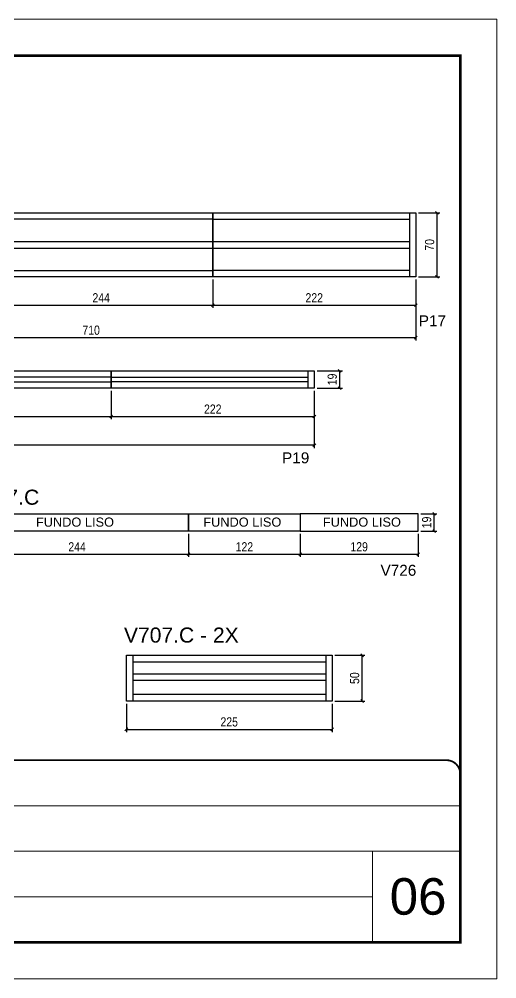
# Model space of a CAD drawing. Extents: x 1635 to 7875, y 358 to 2556.
# Drawn here: x 4196 to 4718, y 358 to 1408 of the extents above; entities that cross this region are included whole.
import ezdxf

# ---------------------------------------------------------------- set-up
doc = ezdxf.new("R2010")
doc.units = 0
doc.linetypes.add('CONTINUO', pattern=[0])
doc.linetypes.add('DASHED', pattern=[0.75, 0.5, -0.25])
for name, color, linetype in [('5', 5, 'Continuous'), ('COTA', 241, 'Continuous'), ('NOMENCLATURA', 7, 'Continuous'), ('Painéis', 200, 'Continuous'), ('SARR_2.2x7', 40, 'Continuous')]:
    doc.layers.add(name, color=color, linetype=linetype)
for name, color, linetype, lineweight in [('CARIMBO', 255, 'Continuous', 9), ('Folhas', 255, 'Continuous', 9), ('SARRAFO DE PRESSAO', 251, 'DASHED', 9)]:
    doc.layers.add(name, color=color, linetype=linetype, lineweight=lineweight)
doc.styles.add('ARIAL', font='arial.ttf')
doc.styles.add('COTA TECNICA-50', font='techl___.ttf', dxfattribs={"height": 10})
doc.styles.get("Standard").update_dxf_attribs({"font": 'arial.ttf'})
doc.dimstyles.new('COTA PAINEL-50', dxfattribs={"dimtxt": 10, "dimasz": 3, "dimexe": 3, "dimexo": 3, "dimgap": 3, "dimtad": 1, "dimdec": 1, "dimzin": 12, "dimdsep": 46, "dimtxsty": 'COTA TECNICA-50', "dimblk1": 'OBLIQUE', "dimblk2": 'OBLIQUE', "dimsah": 1, "dimcen": 0.9, "dimclrd": 4, "dimclre": 4, "dimclrt": 240, "dimadec": 1, "dimazin": 3, "dimtfac": 1, "dimtdec": 1, "dimtmove": 0, "dimatfit": 3, "dimfxl": 1, "dimtolj": 1, "dimtzin": 12, "dimarcsym": 0})

# ---------------------------------------------------------------- blocks, each defined once
blk = doc.blocks.new('9999999999')
at = {"color": 30, "linetype": 'CONTINUO'}
for p, q in [((98564.6, 34379.6), (99584, 34379.6)), ((98564.6, 34329.8), (99488, 34329.8)), ((99584, 34329.8), (99488, 34329.8)), ((99488, 34329.8), (99488, 34230.2)), ((98564.6, 34280), (99488, 34280))]:
    blk.add_line(p, q, dxfattribs=at)
at = {"color": 30, "linetype": 'CONTINUO', "const_width": 2}
blk.add_lwpolyline([(99584, 34230.2), (99584, 34414.4, 0.414214), (99569, 34429.4), (98229, 34429.4, 0.414214), (98214, 34414.4), (98214, 34245.2, 0.414214), (98229, 34230.2), (99584, 34230.2)], format="xyb", dxfattribs=at)
at = {"layer": 'Folhas'}
blk.add_lwpolyline([(98139, 34190.2), (99624, 34190.2), (99624, 35240.2), (98139, 35240.2)], close=True, dxfattribs=at)
at = {"layer": 'Folhas', "color": 30, "const_width": 3}
blk.add_lwpolyline([(98214, 34230.2), (99584, 34230.2), (99584, 35200.2), (98214, 35200.2)], close=True, dxfattribs=at)
blk = doc.blocks.new('_Oblique')
at = {"color": 0, "linetype": 'ByBlock', "lineweight": -2}
blk.add_line((-0.5, -0.5), (0.5, 0.5), dxfattribs=at)
blk = doc.blocks.new('*D82')
at = {"layer": 'Defpoints', "color": 0, "linetype": 'ByBlock', "transparency": 16777216}
for p in [(3919.6, 1125.8), (4629.6, 1125.8), (4629.6, 1059.3)]:
    blk.add_point(p, dxfattribs=at)
at = {"layer": 'Painéis', "color": 4, "linetype": 'ByBlock', "lineweight": -2, "transparency": 16777216}
for p, q in [((3919.6, 1122.8), (3919.6, 1056.3)), ((4629.6, 1122.8), (4629.6, 1056.3)), ((3919.6, 1059.3), (4629.6, 1059.3))]:
    blk.add_line(p, q, dxfattribs=at)
at = {"layer": 'Painéis', "color": 4, "linetype": 'ByBlock', "lineweight": -2, "transparency": 16777216, "xscale": 3, "yscale": 3, "zscale": 3, "rotation": 180}
blk.add_blockref('_Oblique', (3919.6, 1059.3), dxfattribs=at)
at = {"layer": 'Painéis', "color": 4, "linetype": 'ByBlock', "lineweight": -2, "transparency": 16777216, "xscale": 3, "yscale": 3, "zscale": 3}
blk.add_blockref('_Oblique', (4629.6, 1059.3), dxfattribs=at)
at = {"layer": 'Painéis', "color": 240, "linetype": 'ByBlock', "transparency": 16777216, "insert": (4274.6, 1067.4), "char_height": 10, "attachment_point": 5, "style": 'COTA TECNICA-50'}
blk.add_mtext('\\A1;710', dxfattribs=at)
blk = doc.blocks.new('*D84')
at = {"layer": 'COTA', "color": 4, "linetype": 'ByBlock', "lineweight": -2, "transparency": 16777216}
for p, q in [((4407.6, 1122.8), (4407.6, 1091.9)), ((4629.6, 1122.8), (4629.6, 1091.9)), ((4407.6, 1094.9), (4629.6, 1094.9))]:
    blk.add_line(p, q, dxfattribs=at)
at = {"layer": 'Defpoints', "color": 0, "linetype": 'ByBlock', "transparency": 16777216}
for p in [(4407.6, 1125.8), (4629.6, 1125.8), (4629.6, 1094.9)]:
    blk.add_point(p, dxfattribs=at)
at = {"layer": 'COTA', "color": 4, "linetype": 'ByBlock', "lineweight": -2, "transparency": 16777216, "xscale": 3, "yscale": 3, "zscale": 3, "rotation": 180}
blk.add_blockref('_Oblique', (4407.6, 1094.9), dxfattribs=at)
at = {"layer": 'COTA', "color": 4, "linetype": 'ByBlock', "lineweight": -2, "transparency": 16777216, "xscale": 3, "yscale": 3, "zscale": 3}
blk.add_blockref('_Oblique', (4629.6, 1094.9), dxfattribs=at)
at = {"layer": 'COTA', "color": 240, "linetype": 'ByBlock', "transparency": 16777216, "insert": (4518.6, 1102.9), "char_height": 10, "attachment_point": 5, "style": 'COTA TECNICA-50'}
blk.add_mtext('\\A1;222', dxfattribs=at)
blk = doc.blocks.new('*D33')
at = {"layer": 'COTA', "color": 4, "linetype": 'ByBlock', "lineweight": -2, "transparency": 16777216}
for p, q in [((4163.6, 1122.8), (4163.6, 1091.9)), ((4407.6, 1122.8), (4407.6, 1091.9)), ((4163.6, 1094.9), (4407.6, 1094.9))]:
    blk.add_line(p, q, dxfattribs=at)
at = {"layer": 'Defpoints', "color": 0, "linetype": 'ByBlock', "transparency": 16777216}
for p in [(4163.6, 1125.8), (4407.6, 1125.8), (4407.6, 1094.9)]:
    blk.add_point(p, dxfattribs=at)
at = {"layer": 'COTA', "color": 4, "linetype": 'ByBlock', "lineweight": -2, "transparency": 16777216, "xscale": 3, "yscale": 3, "zscale": 3, "rotation": 180}
blk.add_blockref('_Oblique', (4163.6, 1094.9), dxfattribs=at)
at = {"layer": 'COTA', "color": 4, "linetype": 'ByBlock', "lineweight": -2, "transparency": 16777216, "xscale": 3, "yscale": 3, "zscale": 3}
blk.add_blockref('_Oblique', (4407.6, 1094.9), dxfattribs=at)
at = {"layer": 'COTA', "color": 240, "linetype": 'ByBlock', "transparency": 16777216, "insert": (4285.6, 1102.9), "char_height": 10, "attachment_point": 5, "style": 'COTA TECNICA-50'}
blk.add_mtext('\\A1;244', dxfattribs=at)
blk = doc.blocks.new('*D86')
at = {"layer": 'Defpoints', "color": 0, "linetype": 'ByBlock', "transparency": 16777216}
for p in [(4629.6, 1195.8), (4652.9, 1195.8), (4629.6, 1125.8)]:
    blk.add_point(p, dxfattribs=at)
at = {"layer": 'Painéis', "color": 4, "linetype": 'ByBlock', "lineweight": -2, "transparency": 16777216}
for p, q in [((4632.6, 1195.8), (4655.9, 1195.8)), ((4652.9, 1125.8), (4652.9, 1195.8)), ((4632.6, 1125.8), (4655.9, 1125.8))]:
    blk.add_line(p, q, dxfattribs=at)
at = {"layer": 'Painéis', "color": 4, "linetype": 'ByBlock', "lineweight": -2, "transparency": 16777216, "xscale": 3, "yscale": 3, "zscale": 3}
for p, rotation in [((4652.9, 1195.8), 90), ((4652.9, 1125.8), 270)]:
    blk.add_blockref('_Oblique', p, dxfattribs=dict(at, rotation=rotation))
at = {"layer": 'Painéis', "color": 240, "linetype": 'ByBlock', "transparency": 16777216, "insert": (4644.8, 1160.8), "char_height": 10, "attachment_point": 5, "rotation": 90, "style": 'COTA TECNICA-50'}
blk.add_mtext('\\A1;70', dxfattribs=at)
blk = doc.blocks.new('*D88')
at = {"layer": 'COTA', "color": 4, "linetype": 'ByBlock', "lineweight": -2, "transparency": 16777216}
for p, q in [((4296.6, 1001.1), (4296.6, 970.1)), ((4518.7, 1001.1), (4518.7, 970.1)), ((4296.6, 973.1), (4518.7, 973.1))]:
    blk.add_line(p, q, dxfattribs=at)
at = {"layer": 'Defpoints', "color": 0, "linetype": 'ByBlock', "transparency": 16777216}
for p in [(4296.6, 1004.1), (4518.7, 1004.1), (4518.7, 973.1)]:
    blk.add_point(p, dxfattribs=at)
at = {"layer": 'COTA', "color": 4, "linetype": 'ByBlock', "lineweight": -2, "transparency": 16777216, "xscale": 3, "yscale": 3, "zscale": 3, "rotation": 180}
blk.add_blockref('_Oblique', (4296.6, 973.1), dxfattribs=at)
at = {"layer": 'COTA', "color": 4, "linetype": 'ByBlock', "lineweight": -2, "transparency": 16777216, "xscale": 3, "yscale": 3, "zscale": 3}
blk.add_blockref('_Oblique', (4518.7, 973.1), dxfattribs=at)
at = {"layer": 'COTA', "color": 240, "linetype": 'ByBlock', "transparency": 16777216, "insert": (4407.6, 981.1), "char_height": 10, "attachment_point": 5, "style": 'COTA TECNICA-50'}
blk.add_mtext('\\A1;222', dxfattribs=at)
blk = doc.blocks.new('*D35')
at = {"layer": 'COTA', "color": 4, "linetype": 'ByBlock', "lineweight": -2, "transparency": 16777216}
for p, q in [((4052.6, 1001.1), (4052.6, 970.1)), ((4296.6, 1001.1), (4296.6, 970.1)), ((4052.6, 973.1), (4296.6, 973.1))]:
    blk.add_line(p, q, dxfattribs=at)
at = {"layer": 'Defpoints', "color": 0, "linetype": 'ByBlock', "transparency": 16777216}
for p in [(4052.6, 1004.1), (4296.6, 1004.1), (4296.6, 973.1)]:
    blk.add_point(p, dxfattribs=at)
at = {"layer": 'COTA', "color": 4, "linetype": 'ByBlock', "lineweight": -2, "transparency": 16777216, "xscale": 3, "yscale": 3, "zscale": 3, "rotation": 180}
blk.add_blockref('_Oblique', (4052.6, 973.1), dxfattribs=at)
at = {"layer": 'COTA', "color": 4, "linetype": 'ByBlock', "lineweight": -2, "transparency": 16777216, "xscale": 3, "yscale": 3, "zscale": 3}
blk.add_blockref('_Oblique', (4296.6, 973.1), dxfattribs=at)
at = {"layer": 'COTA', "color": 240, "linetype": 'ByBlock', "transparency": 16777216, "insert": (4174.6, 981.2), "char_height": 10, "attachment_point": 5, "style": 'COTA TECNICA-50'}
blk.add_mtext('\\A1;244', dxfattribs=at)
blk = doc.blocks.new('*D36')
at = {"layer": 'COTA', "color": 4, "linetype": 'ByBlock', "lineweight": -2, "transparency": 16777216}
for p, q in [((3808.6, 1001.1), (3808.6, 938.5)), ((4518.7, 1001.1), (4518.7, 938.5)), ((4518.7, 941.5), (3808.6, 941.5))]:
    blk.add_line(p, q, dxfattribs=at)
at = {"layer": 'Defpoints', "color": 0, "linetype": 'ByBlock', "transparency": 16777216}
for p in [(3808.6, 1004.1), (4518.7, 1004.1), (3808.6, 941.5)]:
    blk.add_point(p, dxfattribs=at)
at = {"layer": 'COTA', "color": 4, "linetype": 'ByBlock', "lineweight": -2, "transparency": 16777216, "xscale": 3, "yscale": 3, "zscale": 3, "rotation": 180}
blk.add_blockref('_Oblique', (3808.6, 941.5), dxfattribs=at)
at = {"layer": 'COTA', "color": 4, "linetype": 'ByBlock', "lineweight": -2, "transparency": 16777216, "xscale": 3, "yscale": 3, "zscale": 3}
blk.add_blockref('_Oblique', (4518.7, 941.5), dxfattribs=at)
at = {"layer": 'COTA', "color": 240, "linetype": 'ByBlock', "transparency": 16777216, "insert": (4163.6, 949.6), "char_height": 10, "attachment_point": 5, "style": 'COTA TECNICA-50'}
blk.add_mtext('\\A1;710', dxfattribs=at)
blk = doc.blocks.new('*D38')
at = {"layer": 'COTA', "color": 4, "linetype": 'ByBlock', "lineweight": -2, "transparency": 16777216}
for p, q in [((4313.1, 658.7), (4313.1, 627.7)), ((4538.1, 658.7), (4538.1, 627.7)), ((4313.1, 630.7), (4538.1, 630.7))]:
    blk.add_line(p, q, dxfattribs=at)
at = {"layer": 'Defpoints', "color": 0, "linetype": 'ByBlock', "transparency": 16777216}
for p in [(4313.1, 661.7), (4538.1, 661.7), (4538.1, 630.7)]:
    blk.add_point(p, dxfattribs=at)
at = {"layer": 'COTA', "color": 4, "linetype": 'ByBlock', "lineweight": -2, "transparency": 16777216, "xscale": 3, "yscale": 3, "zscale": 3, "rotation": 180}
blk.add_blockref('_Oblique', (4313.1, 630.7), dxfattribs=at)
at = {"layer": 'COTA', "color": 4, "linetype": 'ByBlock', "lineweight": -2, "transparency": 16777216, "xscale": 3, "yscale": 3, "zscale": 3}
blk.add_blockref('_Oblique', (4538.1, 630.7), dxfattribs=at)
at = {"layer": 'COTA', "color": 240, "linetype": 'ByBlock', "transparency": 16777216, "insert": (4425.6, 638.8), "char_height": 10, "attachment_point": 5, "style": 'COTA TECNICA-50'}
blk.add_mtext('\\A1;225', dxfattribs=at)
blk = doc.blocks.new('*D108')
at = {"layer": 'Defpoints', "color": 0, "linetype": 'ByBlock', "transparency": 16777216}
for p in [(4503.2, 847.6), (4632.2, 847.6), (4632.2, 822.3)]:
    blk.add_point(p, dxfattribs=at)
at = {"layer": 'Painéis', "color": 4, "linetype": 'ByBlock', "lineweight": -2, "transparency": 16777216}
for p, q in [((4503.2, 844.6), (4503.2, 819.3)), ((4632.2, 844.6), (4632.2, 819.3)), ((4503.2, 822.3), (4632.2, 822.3))]:
    blk.add_line(p, q, dxfattribs=at)
at = {"layer": 'Painéis', "color": 4, "linetype": 'ByBlock', "lineweight": -2, "transparency": 16777216, "xscale": 3, "yscale": 3, "zscale": 3, "rotation": 180}
blk.add_blockref('_Oblique', (4503.2, 822.3), dxfattribs=at)
at = {"layer": 'Painéis', "color": 4, "linetype": 'ByBlock', "lineweight": -2, "transparency": 16777216, "xscale": 3, "yscale": 3, "zscale": 3}
blk.add_blockref('_Oblique', (4632.2, 822.3), dxfattribs=at)
at = {"layer": 'Painéis', "color": 240, "linetype": 'ByBlock', "transparency": 16777216, "insert": (4567.7, 830.4), "char_height": 10, "attachment_point": 5, "style": 'COTA TECNICA-50'}
blk.add_mtext('\\A1;129', dxfattribs=at)
blk = doc.blocks.new('*D9')
at = {"layer": 'Defpoints', "color": 0, "linetype": 'ByBlock', "transparency": 16777216}
for p in [(4137.2, 847.6), (4381.2, 847.6), (4381.2, 822.3)]:
    blk.add_point(p, dxfattribs=at)
at = {"layer": 'Painéis', "color": 4, "linetype": 'ByBlock', "lineweight": -2, "transparency": 16777216}
for p, q in [((4137.2, 844.6), (4137.2, 819.3)), ((4381.2, 844.6), (4381.2, 819.3)), ((4137.2, 822.3), (4381.2, 822.3))]:
    blk.add_line(p, q, dxfattribs=at)
at = {"layer": 'Painéis', "color": 4, "linetype": 'ByBlock', "lineweight": -2, "transparency": 16777216, "xscale": 3, "yscale": 3, "zscale": 3, "rotation": 180}
blk.add_blockref('_Oblique', (4137.2, 822.3), dxfattribs=at)
at = {"layer": 'Painéis', "color": 4, "linetype": 'ByBlock', "lineweight": -2, "transparency": 16777216, "xscale": 3, "yscale": 3, "zscale": 3}
blk.add_blockref('_Oblique', (4381.2, 822.3), dxfattribs=at)
at = {"layer": 'Painéis', "color": 240, "linetype": 'ByBlock', "transparency": 16777216, "insert": (4259.2, 830.4), "char_height": 10, "attachment_point": 5, "style": 'COTA TECNICA-50'}
blk.add_mtext('\\A1;244', dxfattribs=at)
blk = doc.blocks.new('*D10')
at = {"layer": 'Defpoints', "color": 0, "linetype": 'ByBlock', "transparency": 16777216}
for p in [(4381.2, 847.6), (4503.2, 847.6), (4503.2, 822.3)]:
    blk.add_point(p, dxfattribs=at)
at = {"layer": 'Painéis', "color": 4, "linetype": 'ByBlock', "lineweight": -2, "transparency": 16777216}
for p, q in [((4381.2, 844.6), (4381.2, 819.3)), ((4503.2, 844.6), (4503.2, 819.3)), ((4381.2, 822.3), (4503.2, 822.3))]:
    blk.add_line(p, q, dxfattribs=at)
at = {"layer": 'Painéis', "color": 4, "linetype": 'ByBlock', "lineweight": -2, "transparency": 16777216, "xscale": 3, "yscale": 3, "zscale": 3, "rotation": 180}
blk.add_blockref('_Oblique', (4381.2, 822.3), dxfattribs=at)
at = {"layer": 'Painéis', "color": 4, "linetype": 'ByBlock', "lineweight": -2, "transparency": 16777216, "xscale": 3, "yscale": 3, "zscale": 3}
blk.add_blockref('_Oblique', (4503.2, 822.3), dxfattribs=at)
at = {"layer": 'Painéis', "color": 240, "linetype": 'ByBlock', "transparency": 16777216, "insert": (4442.2, 830.4), "char_height": 10, "attachment_point": 5, "style": 'COTA TECNICA-50'}
blk.add_mtext('\\A1;122', dxfattribs=at)
blk = doc.blocks.new('*D56')
at = {"layer": 'Defpoints', "color": 0, "linetype": 'ByBlock', "transparency": 16777216}
for p in [(4632.2, 866.6), (4649.7, 866.6), (4632.2, 847.6)]:
    blk.add_point(p, dxfattribs=at)
at = {"layer": 'Painéis', "color": 4, "linetype": 'ByBlock', "lineweight": -2, "transparency": 16777216}
for p, q in [((4635.2, 866.6), (4652.7, 866.6)), ((4649.7, 847.6), (4649.7, 866.6)), ((4635.2, 847.6), (4652.7, 847.6))]:
    blk.add_line(p, q, dxfattribs=at)
at = {"layer": 'Painéis', "color": 4, "linetype": 'ByBlock', "lineweight": -2, "transparency": 16777216, "xscale": 3, "yscale": 3, "zscale": 3}
for p, rotation in [((4649.7, 866.6), 90), ((4649.7, 847.6), 270)]:
    blk.add_blockref('_Oblique', p, dxfattribs=dict(at, rotation=rotation))
at = {"layer": 'Painéis', "color": 240, "linetype": 'ByBlock', "transparency": 16777216, "insert": (4641.6, 857.1), "char_height": 10, "attachment_point": 5, "rotation": 90, "style": 'COTA TECNICA-50'}
blk.add_mtext('\\A1;19', dxfattribs=at)
blk = doc.blocks.new('*D63')
at = {"layer": 'Defpoints', "color": 0, "linetype": 'ByBlock', "transparency": 16777216}
for p in [(4518.7, 1023.1), (4518.7, 1004.1), (4546.4, 1004.1)]:
    blk.add_point(p, dxfattribs=at)
at = {"layer": 'Painéis', "color": 4, "linetype": 'ByBlock', "lineweight": -2, "transparency": 16777216}
for p, q in [((4521.7, 1023.1), (4549.4, 1023.1)), ((4546.4, 1023.1), (4546.4, 1004.1)), ((4521.7, 1004.1), (4549.4, 1004.1))]:
    blk.add_line(p, q, dxfattribs=at)
at = {"layer": 'Painéis', "color": 4, "linetype": 'ByBlock', "lineweight": -2, "transparency": 16777216, "xscale": 3, "yscale": 3, "zscale": 3}
for p, rotation in [((4546.4, 1023.1), 90), ((4546.4, 1004.1), 270)]:
    blk.add_blockref('_Oblique', p, dxfattribs=dict(at, rotation=rotation))
at = {"layer": 'Painéis', "color": 240, "linetype": 'ByBlock', "transparency": 16777216, "insert": (4538.3, 1013.6), "char_height": 10, "attachment_point": 5, "rotation": 90, "style": 'COTA TECNICA-50'}
blk.add_mtext('\\A1;19', dxfattribs=at)
blk = doc.blocks.new('*D110')
at = {"layer": 'Defpoints', "color": 0, "linetype": 'ByBlock', "transparency": 16777216}
for p in [(4538.1, 711.7), (4570.9, 711.7), (4538.1, 661.7)]:
    blk.add_point(p, dxfattribs=at)
at = {"layer": 'Painéis', "color": 4, "linetype": 'ByBlock', "lineweight": -2, "transparency": 16777216}
for p, q in [((4541.1, 711.7), (4573.9, 711.7)), ((4570.9, 661.7), (4570.9, 711.7)), ((4541.1, 661.7), (4573.9, 661.7))]:
    blk.add_line(p, q, dxfattribs=at)
at = {"layer": 'Painéis', "color": 4, "linetype": 'ByBlock', "lineweight": -2, "transparency": 16777216, "xscale": 3, "yscale": 3, "zscale": 3}
for p, rotation in [((4570.9, 711.7), 90), ((4570.9, 661.7), 270)]:
    blk.add_blockref('_Oblique', p, dxfattribs=dict(at, rotation=rotation))
at = {"layer": 'Painéis', "color": 240, "linetype": 'ByBlock', "transparency": 16777216, "insert": (4562.8, 686.7), "char_height": 10, "attachment_point": 5, "rotation": 90, "style": 'COTA TECNICA-50'}
blk.add_mtext('\\A1;50', dxfattribs=at)

msp = doc.modelspace()

# ---------------------------------------------------------------- linework, layer by layer
at = {"layer": 'Painéis', "linetype": 'ByBlock'}
for points in [[(3919.59, 1195.85), (4629.59, 1195.85), (4629.59, 1125.85), (3919.59, 1125.85)], [(4407.59, 1195.85), (4629.62, 1195.85), (4629.62, 1125.85), (4407.59, 1125.85)], [(4296.62, 1023.07), (4518.65, 1023.07), (4518.65, 1004.07), (4296.62, 1004.07)], [(4137.19, 866.62), (4381.19, 866.62), (4381.19, 847.62), (4137.19, 847.62)], [(4381.19, 866.62), (4503.19, 866.62), (4503.19, 847.62), (4381.19, 847.62)], [(4503.19, 847.62), (4632.19, 847.62), (4632.19, 866.62), (4503.19, 866.62)], [(4313.13, 711.7), (4538.13, 711.7), (4538.13, 661.7), (4313.13, 661.7)]]:
    msp.add_lwpolyline(points, close=True, dxfattribs=at)
at = {"layer": 'Painéis', "linetype": 'Continuous'}
for points in [[(4163.59, 1195.85), (4407.59, 1195.85), (4407.59, 1125.85), (4163.59, 1125.85)], [(4052.62, 1023.07), (4296.62, 1023.07), (4296.62, 1004.07), (4052.62, 1004.07)]]:
    msp.add_lwpolyline(points, close=True, dxfattribs=at)
at = {"layer": 'SARR_2.2x7', "linetype": 'Continuous'}
for p, q in [((4407.59, 1188.85), (4163.59, 1188.85)), ((4407.59, 1188.85), (4622.65, 1188.85)), ((4622.65, 1195.85), (4622.65, 1125.85)), ((4163.59, 1164.35), (4407.59, 1164.35)), ((4163.59, 1157.35), (4407.59, 1157.35)), ((4407.59, 1164.35), (4622.65, 1164.35)), ((4407.59, 1157.35), (4622.65, 1157.35)), ((4163.59, 1132.85), (4407.59, 1132.85)), ((4622.65, 1132.85), (4407.59, 1132.85)), ((4511.68, 1023.07), (4511.68, 1004.07)), ((4296.62, 1016.07), (4052.62, 1016.07)), ((4052.62, 1011.07), (4296.62, 1011.07)), ((4296.62, 1016.07), (4511.68, 1016.07)), ((4511.68, 1011.07), (4296.62, 1011.07)), ((4320.11, 711.7), (4320.11, 661.7)), ((4320.11, 704.7), (4531.16, 704.7)), ((4531.16, 711.7), (4531.16, 661.7)), ((4531.16, 691.03), (4320.11, 691.03)), ((4531.16, 684.03), (4320.11, 684.03)), ((4531.16, 668.7), (4320.11, 668.7))]:
    msp.add_line(p, q, dxfattribs=at)

# ---------------------------------------------------------------- block references
at = {"layer": 'SARRAFO DE PRESSAO', "color": 6, "linetype": 'ByBlock'}
msp.add_blockref('9999999999', (-94905.71, -33832.47), dxfattribs=at)

# ---------------------------------------------------------------- texts
at = {"color": 0, "linetype": 'Continuous', "ltscale": 5, "style": 'ARIAL'}
for p in [(4214.25, 852.46), (4397.27, 852.46), (4528.03, 852.46)]:
    msp.add_text('FUNDO LISO', height=10, dxfattribs=at).set_placement(p)
at = {"layer": '5', "linetype": 'Continuous'}
for s, p in [('P17', (4632.94, 1071.72)), ('P19', (4483.4, 921.78)), ('V726', (4591.09, 798.73))]:
    msp.add_text(s, height=12, rotation=359.99996, dxfattribs=at).set_placement(p)
at = {"layer": 'CARIMBO', "style": 'ARIAL'}
msp.add_text('06', height=40, dxfattribs=at).set_placement((4601.13, 427.88))
at = {"layer": 'NOMENCLATURA', "linetype": 'Continuous'}
for s, p in [('V717.C', (4140.99, 876.46)), ('V707.C - 2X', (4310.47, 725.61))]:
    msp.add_text(s, height=16.5, dxfattribs=at).set_placement(p)

# ---------------------------------------------------------------- dimensions: what is measured, and where the dimension line sits
at = {"layer": 'COTA', "linetype": 'ByBlock'}
for p1, p2, picture, middle in [((4163.59, 1125.85), (4407.59, 1125.85), '*D33', (4285.59, 1102.93)), ((4052.62, 1004.07), (4296.62, 1004.07), '*D35', (4174.62, 981.15))]:
    dim = msp.add_aligned_dim(p1=p1, p2=p2, distance=-30.99, dimstyle='COTA PAINEL-50', override={"dimarcsym": 1}, dxfattribs=at)
    dim.commit()
    dim.dimension.update_dxf_attribs({"geometry": picture, "text_midpoint": middle})
for base, p1, p2, picture, middle in [((4629.62, 1094.86), (4407.59, 1125.85), (4629.62, 1125.85), '*D84', (4518.6, 1102.86)), ((3808.62, 941.51), (4518.65, 1004.07), (3808.62, 1004.07), '*D36', (4163.64, 949.61)), ((4518.65, 973.08), (4296.62, 1004.07), (4518.65, 1004.07), '*D88', (4407.64, 981.08)), ((4538.13, 630.71), (4313.13, 661.7), (4538.13, 661.7), '*D38', (4425.63, 638.82))]:
    dim = msp.add_linear_dim(base=base, p1=p1, p2=p2, dimstyle='COTA PAINEL-50', override={"dimarcsym": 1}, dxfattribs=at)
    dim.commit()
    dim.dimension.update_dxf_attribs({"geometry": picture, "text_midpoint": middle})
at = {"layer": 'Painéis', "linetype": 'ByBlock'}
for base, p1, p2, picture, middle in [((4652.94, 1195.85), (4629.62, 1125.85), (4629.62, 1195.85), '*D86', (4644.83, 1160.85)), ((4546.43, 1004.07), (4518.65, 1023.07), (4518.65, 1004.07), '*D63', (4538.35, 1013.57)), ((4649.68, 866.62), (4632.19, 847.62), (4632.19, 866.62), '*D56', (4641.59, 857.12)), ((4570.88, 711.7), (4538.13, 661.7), (4538.13, 711.7), '*D110', (4562.77, 686.7))]:
    dim = msp.add_linear_dim(base=base, p1=p1, p2=p2, angle=90, dimstyle='COTA PAINEL-50', override={"dimarcsym": 1}, dxfattribs=at)
    dim.commit()
    dim.dimension.update_dxf_attribs({"geometry": picture, "text_midpoint": middle})
for base, p1, p2, picture, middle in [((4629.59, 1059.29), (3919.59, 1125.85), (4629.59, 1125.85), '*D82', (4274.59, 1067.39)), ((4381.19, 822.34), (4137.19, 847.62), (4381.19, 847.62), '*D9', (4259.19, 830.42)), ((4503.19, 822.34), (4381.19, 847.62), (4503.19, 847.62), '*D10', (4442.19, 830.4)), ((4632.19, 822.34), (4503.19, 847.62), (4632.19, 847.62), '*D108', (4567.69, 830.43))]:
    dim = msp.add_linear_dim(base=base, p1=p1, p2=p2, dimstyle='COTA PAINEL-50', override={"dimarcsym": 1}, dxfattribs=at)
    dim.commit()
    dim.dimension.update_dxf_attribs({"geometry": picture, "text_midpoint": middle})

doc.saveas('drawing.dxf')
